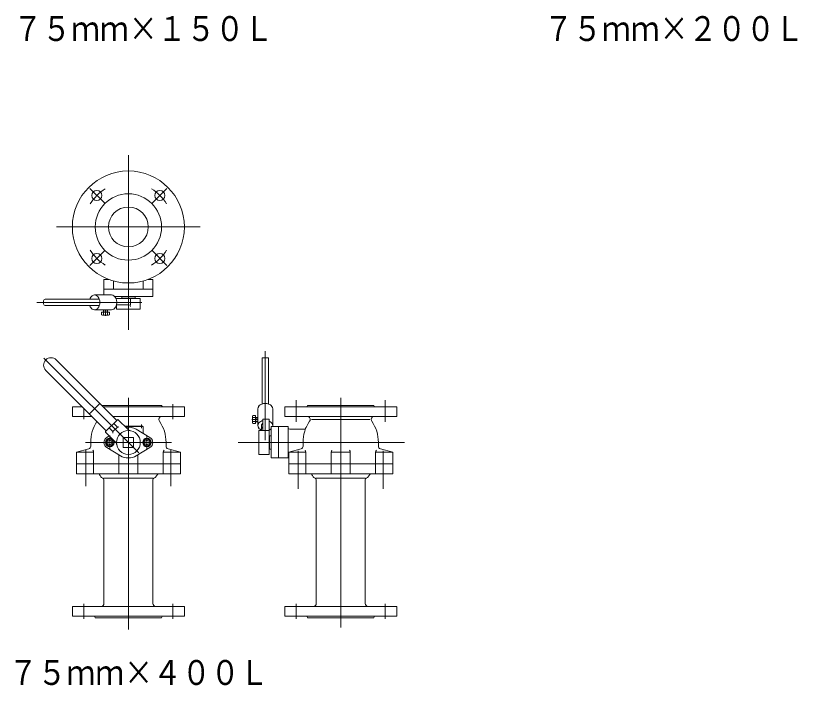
# Model space of a CAD drawing. Units: millimetres at full size, sheet at 1:20; details may follow other scales. Extents: x -5778 to 5792, y -3160 to 3160.
# Drawn here: x 3259 to 4732, y 639 to 1901 of the extents above; entities that cross this region are included whole.
import ezdxf
from ezdxf.enums import TextEntityAlignment as Align

# ---------------------------------------------------------------- set-up
doc = ezdxf.new("R2010")
doc.units = ezdxf.units.MM
doc.header["$LTSCALE"] = 20
doc.layers.add('0-7_TEMP01', color=3, linetype='Continuous', lineweight=18)
doc.layers.add('1-3_補修弁', color=7, linetype='Continuous', lineweight=9)
doc.styles.add('ＭＳ ゴシック', font='')
doc.styles.get('ＭＳ ゴシック').set_extended_font_data('MS Gothic')

msp = doc.modelspace()

# ---------------------------------------------------------------- linework, layer by layer
at = {"layer": '0-7_TEMP01'}
for p, q in [((3471.34, 1309.2), (3471.34, 1637.74)), ((3398.93, 1575), (3426.81, 1547.13)), ((3543.74, 1575), (3515.88, 1547.13)), ((3336.18, 1502.6), (3606.49, 1502.6)), ((3398.93, 1430.19), (3426.81, 1458.06)), ((3543.74, 1430.19), (3515.88, 1458.06)), ((3299.2, 1360.6), (3496.64, 1360.6)), ((3428.2, 1335.23), (3428.2, 1346.59)), ((3729.34, 1101.27), (3729.34, 1268.45)), ((3490.79, 1077.27), (3312.24, 1255.81)), ((3471.34, 744.7), (3471.34, 1180.6)), ((3871.34, 1180.6), (3871.34, 748.11)), ((3555.34, 1168.71), (3555.34, 1140.71)), ((3787.34, 1135.71), (3787.34, 1176.71)), ((3955.34, 1176.71), (3955.34, 1135.71)), ((3387.34, 1160.91), (3387.34, 1140.71)), ((3703.98, 1139.85), (3715.34, 1139.85)), ((3436.34, 1109.71), (3436.34, 1083.71)), ((3506.34, 1083.71), (3506.34, 1109.71)), ((3552.34, 1096.71), (3390.34, 1096.71)), ((3991.84, 1096.71), (3677.94, 1096.71)), ((3391.34, 1014.71), (3391.34, 1083.71)), ((3551.34, 1014.71), (3551.34, 1083.71)), ((3791.34, 1009.71), (3791.34, 1081.02)), ((3951.34, 1009.71), (3951.34, 1081.02)), ((3387.34, 764.71), (3387.34, 792.71)), ((3555.34, 764.71), (3555.34, 792.71)), ((3787.34, 764.71), (3787.34, 792.71)), ((3955.34, 764.71), (3955.34, 792.71))]:
    msp.add_line(p, q, dxfattribs=at)
for start, end in [(121.226, 148.774), (31.226, 58.774), (211.226, 238.774), (301.226, 328.774)]:
    msp.add_arc((3471.34, 1502.6), 84, start, end, dxfattribs=at)
at = {"layer": '1-3_補修弁'}
for p, q in [((3425.34, 1403.6), (3425.34, 1374.59)), ((3434.88, 1403.6), (3425.34, 1403.6)), ((3443.34, 1400.88), (3443.34, 1385.6)), ((3499.34, 1400.88), (3499.34, 1385.6)), ((3517.34, 1403.6), (3507.8, 1403.6)), ((3517.34, 1371.59), (3517.34, 1403.6)), ((3517.34, 1385.6), (3425.34, 1385.6)), ((3439.52, 1374.59), (3407.7, 1374.59)), ((3445.64, 1371.59), (3517.34, 1371.59)), ((3483.84, 1368.6), (3483.84, 1371.59)), ((3311.68, 1363.6), (3311.68, 1357.6)), ((3314.67, 1366.6), (3416.64, 1366.6)), ((3447.88, 1368.09), (3493.84, 1368.09)), ((3448.84, 1348.1), (3448.84, 1355.88)), ((3472.4, 1356.1), (3448.89, 1356.1)), ((3458.84, 1368.6), (3483.84, 1368.6)), ((3475.4, 1368.09), (3475.4, 1356.1)), ((3483.84, 1368.6), (3483.34, 1368.09)), ((3493.84, 1368.09), (3493.84, 1348.1)), ((3314.67, 1354.59), (3416.64, 1354.59)), ((3407.7, 1346.59), (3439.52, 1346.59)), ((3420.7, 1342.09), (3435.71, 1342.09)), ((3420.7, 1337.19), (3420.7, 1342.09)), ((3424.2, 1346.59), (3424.2, 1342.09)), ((3424.45, 1337.17), (3424.45, 1342.09)), ((3425.2, 1342.09), (3425.2, 1346.59)), ((3431.2, 1342.09), (3431.2, 1346.59)), ((3431.96, 1337.17), (3431.96, 1342.09)), ((3432.2, 1342.09), (3432.2, 1346.59)), ((3435.71, 1342.09), (3435.71, 1337.19)), ((3493.84, 1348.1), (3448.84, 1348.1)), ((3422.59, 1336.6), (3433.83, 1336.6)), ((3449.42, 1138.43), (3335.57, 1252.28)), ((3723.34, 1255.38), (3723.34, 1169.29)), ((3734.34, 1256.38), (3724.34, 1256.38)), ((3735.34, 1255.38), (3735.34, 1169.29)), ((3429.62, 1118.63), (3315.77, 1232.47)), ((3365.84, 1163.71), (3384.54, 1163.71)), ((3365.84, 1163.71), (3365.84, 1145.71)), ((3416.19, 1168.84), (3399.22, 1151.87)), ((3533.84, 1166.71), (3421.14, 1166.71)), ((3424.14, 1163.71), (3576.84, 1163.71)), ((3576.84, 1163.71), (3576.84, 1145.71)), ((3765.84, 1163.71), (3976.84, 1163.71)), ((3765.84, 1145.71), (3765.84, 1163.71)), ((3808.84, 1166.71), (3933.84, 1166.71)), ((3976.84, 1163.71), (3976.84, 1145.71)), ((3715.34, 1128.53), (3715.34, 1160.35)), ((3743.34, 1128.53), (3743.34, 1160.35)), ((3365.84, 1145.71), (3402.54, 1145.71)), ((3428.38, 1117.39), (3450.65, 1139.67)), ((3442.14, 1145.71), (3576.84, 1145.71)), ((3452.07, 1139.67), (3470.13, 1121.61)), ((3705.34, 1145.47), (3705.34, 1134.22)), ((3705.92, 1143.6), (3710.84, 1143.6)), ((3705.92, 1136.1), (3710.84, 1136.1)), ((3705.93, 1147.35), (3710.84, 1147.35)), ((3710.84, 1147.35), (3710.84, 1132.34)), ((3715.34, 1143.85), (3710.84, 1143.85)), ((3710.84, 1142.85), (3715.34, 1142.85)), ((3710.84, 1136.84), (3715.34, 1136.84)), ((3710.84, 1135.84), (3715.34, 1135.84)), ((3736.84, 1140.38), (3724.84, 1140.38)), ((3724.84, 1119.21), (3724.84, 1140.38)), ((3736.84, 1140.38), (3736.84, 1074.21)), ((3976.84, 1145.71), (3765.84, 1145.71)), ((3816.34, 1140.13), (3926.34, 1140.13)), ((3435.28, 1124.29), (3442.35, 1117.22)), ((3464.03, 1127.71), (3498.34, 1127.71)), ((3499.34, 1126.71), (3465.03, 1126.71)), ((3486.26, 1121.59), (3512, 1106.14)), ((3496.34, 1123.71), (3496.34, 1130.71)), ((3498.34, 1127.71), (3498.34, 1126.71)), ((3499.34, 1115.44), (3499.34, 1126.71)), ((3710.84, 1132.34), (3705.93, 1132.34)), ((3721.84, 1128.53), (3721.84, 1121.61)), ((3740.34, 1126.71), (3740.34, 1067.71)), ((3740.34, 1126.71), (3772.34, 1126.71)), ((3754.34, 1067.71), (3754.34, 1126.71)), ((3772.34, 1067.71), (3772.34, 1126.71)), ((3775.34, 1121.71), (3801.51, 1121.71)), ((3428.38, 1115.98), (3446.44, 1097.92)), ((3435.39, 1108.97), (3430.68, 1106.14)), ((3461.84, 1087.21), (3461.84, 1106.21)), ((3461.84, 1106.21), (3480.84, 1106.21)), ((3480.84, 1106.21), (3480.84, 1087.21)), ((3736.84, 1119.21), (3716.84, 1119.21)), ((3716.84, 1119.21), (3716.84, 1074.21)), ((3737.34, 1109.21), (3737.34, 1084.21)), ((3400.34, 1089.78), (3400.34, 1096.71)), ((3432.34, 1094.41), (3432.34, 1099.02)), ((3436.34, 1092.09), (3432.34, 1094.41)), ((3440.34, 1094.41), (3436.34, 1092.09)), ((3440.34, 1099.02), (3440.34, 1094.41)), ((3502.34, 1094.41), (3502.34, 1099.02)), ((3506.34, 1092.09), (3502.34, 1094.41)), ((3510.34, 1094.41), (3506.34, 1092.09)), ((3510.34, 1099.02), (3510.34, 1094.41)), ((3542.34, 1089.78), (3542.34, 1096.71)), ((3800.34, 1089.78), (3800.34, 1096.71)), ((3942.34, 1089.78), (3942.34, 1096.71)), ((3405.77, 1078.71), (3373.34, 1078.71)), ((3405.77, 1078.71), (3405.77, 1037.71)), ((3430.68, 1087.28), (3456.43, 1071.84)), ((3480.84, 1087.21), (3461.84, 1087.21)), ((3512, 1087.28), (3486.26, 1071.84)), ((3569.34, 1078.71), (3536.91, 1078.71)), ((3536.91, 1078.71), (3536.91, 1037.71)), ((3546.05, 1084.96), (3569.34, 1078.71)), ((3569.34, 1078.71), (3569.34, 1037.71)), ((3737.34, 1084.21), (3736.84, 1084.71)), ((3737.34, 1084.21), (3740.34, 1084.21)), ((3773.34, 1078.71), (3773.34, 1037.71)), ((3805.77, 1078.71), (3805.77, 1037.71)), ((3853.34, 1078.71), (3889.34, 1078.71)), ((3853.34, 1037.71), (3853.34, 1078.71)), ((3889.34, 1037.71), (3889.34, 1078.71)), ((3936.91, 1078.71), (3969.34, 1078.71)), ((3936.91, 1078.71), (3936.91, 1037.71)), ((3946.05, 1084.96), (3969.34, 1078.71)), ((3969.34, 1037.71), (3969.34, 1078.71)), ((3453.34, 1037.71), (3453.34, 1073.69)), ((3489.34, 1037.71), (3489.34, 1073.69)), ((3716.84, 1074.21), (3736.84, 1074.21)), ((3740.34, 1067.71), (3773.34, 1067.71)), ((3569.34, 1056.71), (3373.34, 1056.71)), ((3773.34, 1056.71), (3969.34, 1056.71)), ((3569.34, 1037.71), (3373.34, 1037.71)), ((3969.34, 1037.71), (3773.34, 1037.71)), ((3425.34, 1029.71), (3517.34, 1029.71)), ((3425.34, 793.71), (3425.34, 1025.71)), ((3517.34, 793.71), (3517.34, 1025.71)), ((3825.34, 1029.71), (3917.34, 1029.71)), ((3825.34, 793.71), (3825.34, 1025.71)), ((3917.34, 793.71), (3917.34, 1025.71)), ((3365.84, 787.71), (3576.84, 787.71)), ((3576.84, 787.71), (3576.84, 769.71)), ((3765.84, 787.71), (3976.84, 787.71)), ((3765.84, 769.71), (3765.84, 787.71)), ((3976.84, 787.71), (3976.84, 769.71)), ((3533.84, 766.71), (3408.84, 766.71)), ((3976.84, 769.71), (3765.84, 769.71)), ((3933.84, 766.71), (3808.84, 766.71))]:
    msp.add_line(p, q, dxfattribs=at)
for points in [[(3459.34, 1368.09), (3458.84, 1368.6), (3458.84, 1371.59)], [(3443.76, 1132.78), (3450.83, 1125.7), (3442.35, 1117.22)], [(3736.84, 1108.71), (3737.34, 1109.21), (3740.34, 1109.21)], [(3432.34, 1099.02), (3436.34, 1101.33), (3440.34, 1099.02)], [(3502.34, 1099.02), (3506.34, 1101.33), (3510.34, 1099.02)], [(3396.64, 1084.96), (3373.34, 1078.71), (3373.34, 1037.71)], [(3796.64, 1084.96), (3773.34, 1078.71), (3805.77, 1078.71)], [(3576.84, 769.71), (3365.84, 769.71), (3365.84, 787.71)]]:
    msp.add_lwpolyline(points, dxfattribs=at)
for centre, radius in [((3471.34, 1502.6), 105.5), ((3411.94, 1561.99), 9.5), ((3471.34, 1502.6), 62.5), ((3530.73, 1561.99), 9.5), ((3471.34, 1502.6), 37.5), ((3411.94, 1443.2), 9.5), ((3530.73, 1443.2), 9.5), ((3436.34, 1096.71), 8), ((3471.34, 1096.71), 22.5), ((3506.34, 1096.71), 8), ((3436.34, 1096.71), 6.5), ((3506.34, 1096.71), 6.5)]:
    msp.add_circle(centre, radius, dxfattribs=at)
for centre, radius, start, end in [((3412.94, 1361.96), 14.93, 145.13203, 160.85632), ((3409.66, 1364.28), 10.9, 125.84361, 145.25198), ((3407.79, 1366.95), 7.64, 90.69337, 126.22988), ((3407.61, 1366.95), 7.64, 53.77012, 89.30663), ((3405.75, 1364.28), 10.9, 34.74801, 54.15638), ((3402.45, 1361.96), 14.93, 19.1437, 34.86798), ((3439.43, 1366.95), 7.64, 53.77012, 89.30663), ((3437.57, 1364.28), 10.9, 34.74801, 54.15638), ((3434.27, 1361.96), 14.93, 19.1437, 34.86798), ((3314.67, 1363.6), 3, 90, 180), ((3314.67, 1357.6), 3, 180, 270), ((3399.57, 1366.46), 0.82, 151.32882, 170.65982), ((3398.7, 1360.66), 18.91, 359.81123, 19.14223), ((3398.7, 1360.53), 18.91, 340.85777, 0.18877), ((3430.51, 1360.66), 18.91, 359.81123, 19.14223), ((3430.51, 1360.53), 18.91, 340.85777, 0.18877), ((3472.4, 1353.1), 3, 0, 90), ((3408.2, 1357.7), 9.94, 198.21001, 199.80121), ((3412.94, 1359.23), 14.93, 199.14369, 214.86798), ((3409.66, 1356.91), 10.9, 214.74801, 234.15638), ((3407.79, 1354.24), 7.64, 233.77013, 269.30664), ((3407.61, 1354.24), 7.64, 270.69336, 306.22986), ((3405.75, 1356.91), 10.9, 305.84364, 325.252), ((3402.45, 1359.23), 14.93, 325.13201, 340.8563), ((3439.43, 1354.24), 7.64, 270.69336, 306.22986), ((3437.57, 1356.91), 10.9, 305.84364, 325.252), ((3434.27, 1359.23), 14.93, 325.13201, 340.8563), ((3422.59, 1339.88), 3.29, 234.992, 304.565), ((3428.2, 1349.01), 12.42, 252.412, 287.588), ((3433.83, 1339.88), 3.29, 235.435, 305.008), ((3325.68, 1242.38), 14, 45, 225), ((3724.34, 1255.38), 1, 90, 180), ((3734.34, 1255.38), 1, 0, 90), ((3414.77, 1170.25), 2, 315, 45), ((3536.84, 1166.71), 3, 180, 270), ((3722.98, 1160.26), 7.64, 143.77013, 179.30664), ((3725.65, 1158.39), 10.9, 124.74801, 144.15638), ((3727.98, 1155.11), 14.93, 109.14369, 124.86798), ((3729.28, 1151.35), 18.91, 89.81124, 109.14224), ((3729.4, 1151.35), 18.91, 70.85776, 90.18876), ((3730.7, 1155.11), 14.93, 55.13203, 70.85632), ((3733.03, 1158.39), 10.9, 35.84361, 55.25198), ((3735.69, 1160.26), 7.64, 0.69337, 36.22988), ((3805.84, 1166.71), 3, 270, 0), ((3936.84, 1166.71), 3, 180, 270), ((3397.8, 1153.28), 2, 225, 315), ((3471.34, 1096.71), 71, 146.372, 180), ((3451.36, 1138.96), 1, 45, 135), ((3534.42, 1140.13), 5.58, 90, 214.542), ((3471.34, 1096.71), 71, 0, 34.542), ((3708.62, 1145.47), 3.29, 144.992, 214.565), ((3708.62, 1134.22), 3.29, 145.435, 215.008), ((3717.76, 1139.85), 12.42, 162.412, 197.588), ((3725.65, 1126.58), 10.9, 124.74801, 144.15638), ((3727.98, 1123.28), 14.93, 109.14369, 124.86798), ((3726.76, 1128.16), 9.94, 101.14176, 111.74811), ((3733.12, 1127.53), 10.08, 52.6097, 68.33399), ((3733.03, 1126.58), 10.9, 35.84361, 55.25198), ((3871.34, 1096.71), 71, 145.458, 180), ((3808.26, 1140.13), 5.58, 325.458, 90), ((3934.42, 1140.13), 5.58, 90, 214.542), ((3871.34, 1096.71), 71, 0, 34.542), ((3452.24, 1124.29), 2, 45, 135), ((3471.34, 1096.71), 29, 59.05, 99.719), ((3477.2, 1128.68), 10, 225, 259.606), ((3722.98, 1128.44), 7.64, 143.77013, 179.30664), ((3722.98, 1128.62), 7.64, 180.69336, 216.22986), ((3725.65, 1130.49), 10.9, 215.84364, 235.252), ((3726.27, 1130.71), 11.45, 233.33203, 249.05632), ((3725.93, 1128.48), 4.09, 143.77013, 179.30664), ((3725.93, 1121.56), 4.09, 143.77014, 179.30665), ((3725.93, 1121.66), 4.09, 180.69336, 216.22987), ((3727.37, 1127.49), 5.84, 124.74801, 144.15638), ((3727.37, 1120.57), 5.84, 124.74799, 144.15636), ((3727.28, 1127.9), 5.45, 116.55794, 126.4811), ((3727.28, 1120.98), 5.45, 116.55799, 126.48115), ((3731.03, 1133.22), 14.29, 293.98821, 305.06814), ((3737.23, 1125.19), 4.17, 298.82431, 318.23267), ((3735.69, 1128.44), 7.64, 0.69337, 36.22988), ((3736.23, 1128.54), 7.11, 345.10914, 359.9527), ((3775.34, 1124.71), 3, 180, 270), ((3801.51, 1126.71), 5, 270, 336.75), ((3436.34, 1096.71), 11, 120.95, 239.05), ((3429.09, 1116.69), 1, 135, 225), ((3443.76, 1115.81), 2, 135, 225), ((3502.34, 1115.44), 3, 180, 239.05), ((3506.34, 1096.71), 11, 300.95, 59.05), ((3722.72, 1119.28), 0.095, 205.74959, 225.15795), ((3439.37, 1090.85), 10, 10.394, 45), ((3395.34, 1089.78), 5, 285, 0), ((3400.77, 1078.71), 5, 0, 47.288), ((3541.9, 1078.71), 5, 132.712, 180), ((3547.34, 1089.78), 5, 180, 255), ((3795.34, 1089.78), 5, 285, 0), ((3800.77, 1078.71), 5, 0, 47.288), ((3858.34, 1078.71), 5, 132.712, 180), ((3884.34, 1078.71), 5, 0, 47.288), ((3941.9, 1078.71), 5, 132.712, 180), ((3947.34, 1089.78), 5, 180, 255), ((3471.34, 1096.71), 29, 239.05, 300.95), ((3413.34, 1032.71), 5, 22.62, 90), ((3425.34, 1037.71), 8, 202.62, 247.38), ((3517.34, 1037.71), 8, 292.62, 337.38), ((3529.34, 1032.71), 5, 90, 157.38), ((3813.34, 1032.71), 5, 22.62, 90), ((3825.34, 1037.71), 8, 202.62, 247.38), ((3917.34, 1037.71), 8, 292.62, 337.38), ((3929.34, 1032.71), 5, 90, 157.38), ((3420.34, 1025.71), 5, 0, 67.38), ((3522.34, 1025.71), 5, 112.62, 180), ((3820.34, 1025.71), 5, 0, 67.38), ((3922.34, 1025.71), 5, 112.62, 180), ((3419.34, 793.71), 6, 270, 0), ((3523.34, 793.71), 6, 180, 270), ((3819.34, 793.71), 6, 270, 0), ((3923.34, 793.71), 6, 180, 270), ((3405.84, 766.71), 3, 0, 90), ((3536.84, 766.71), 3, 90, 180), ((3805.84, 766.71), 3, 0, 90), ((3936.84, 766.71), 3, 90, 180)]:
    msp.add_arc(centre, radius, start, end, dxfattribs=at)

# ---------------------------------------------------------------- texts
at = {"layer": '1-3_補修弁', "style": 'ＭＳ ゴシック', "width": 0.85}
for s, p in [('７５ｍｍ×１５０Ｌ', (3254.55, 1838.68)), ('７５ｍｍ×２００Ｌ', (4254.55, 1838.68)), ('７５ｍｍ×４００Ｌ', (3245.84, 626.08))]:
    msp.add_text(s, height=46.92, dxfattribs=at).set_placement(p, align=Align.BOTTOM_LEFT)

doc.saveas('drawing.dxf')
